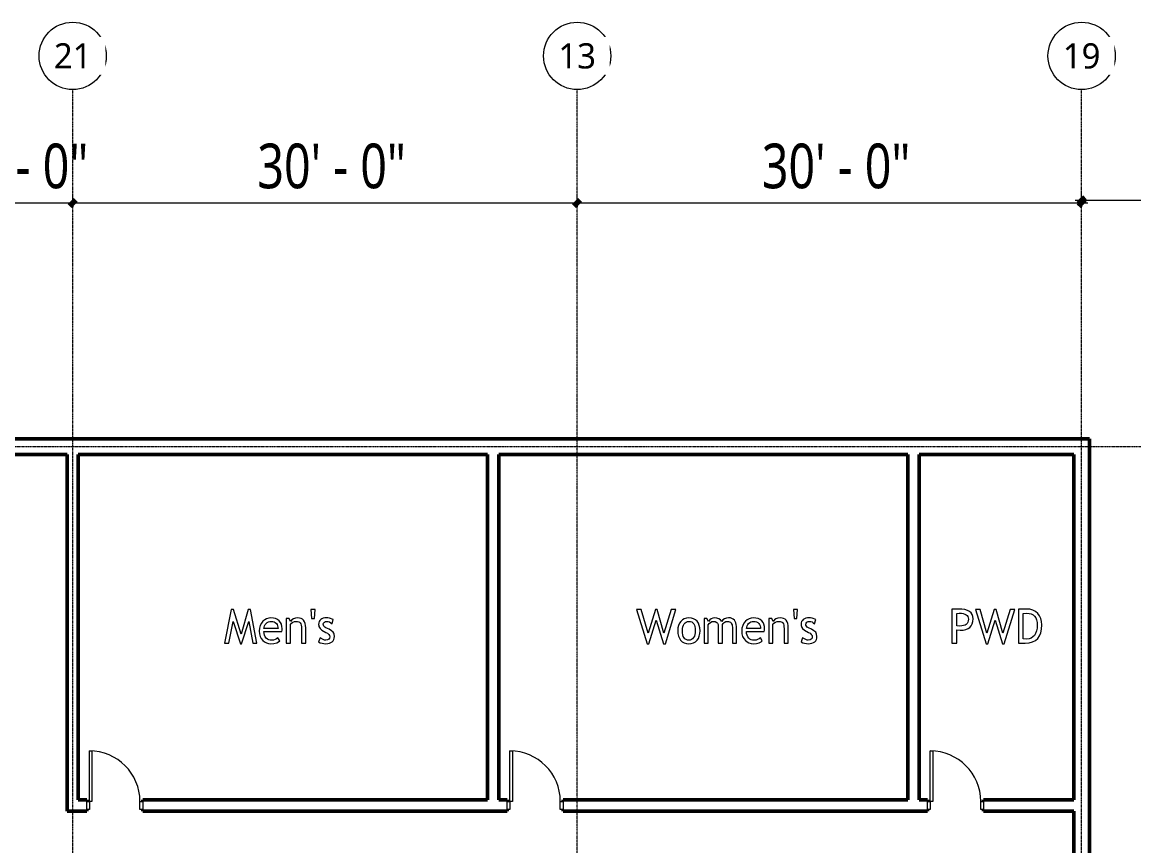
# Model space of a CAD drawing. Header units: inches. Extents: x -1714 to 6424, y -1550 to 970.
# Drawn here: x -1 to 792, y 383 to 970 of the extents above; entities that cross this region are included whole.
import ezdxf

# ---------------------------------------------------------------- set-up
doc = ezdxf.new("R2010")
doc.units = ezdxf.units.IN
doc.header["$MEASUREMENT"] = 0
doc.linetypes.add('Grid Line 1_2_', pattern=[0.875, 0.5, -0.125, 0.125, -0.125])
for name, color, linetype, lineweight in [('A-ANNO-DIMS', 211, 'Continuous', 9), ('A-ANNO-DIMS-96', 211, 'Continuous', 9), ('A-DOOR', 31, 'Continuous', 13), ('A-DOOR-FRAM', 31, 'Continuous', 20), ('A-GENM', 13, 'Continuous', 9), ('A-WALL', 113, 'Continuous', 13), ('S-GRID', 1, 'Continuous', 9), ('S-GRID-IDEN', 1, 'Continuous', 9)]:
    doc.layers.add(name, color=color, linetype=linetype, lineweight=lineweight)
doc.styles.add('Trebuchet MS_2', font='trebuc.ttf', dxfattribs={"height": 18})
doc.styles.add('Trebuchet MS_3', font='trebuc.ttf', dxfattribs={"width": 0.8, "height": 31.875})
doc.dimstyles.new('Linear_-_3_32__Trebuchet_MS_2', dxfattribs={"dimscale": 12, "dimtxt": 32.86156, "dimasz": 0.375, "dimexe": 0.5, "dimexo": 0.5, "dimgap": 0.125, "dimtad": 1, "dimdec": 4, "dimrnd": 0.0625, "dimzin": 3, "dimdsep": 46, "dimlunit": 4, "dimtxsty": 'Trebuchet MS_3', "dimblk1": 'OBLIQUE', "dimblk2": 'OBLIQUE', "dimsah": 1, "dimcen": 0.09, "dimdle": 0.375, "dimazin": 0, "dimtfac": 1, "dimtdec": 4, "dimtix": 1, "dimtmove": 0, "dimatfit": 3, "dimfxl": 1, "dimtvp": 1, "dimfrac": 2, "dimtolj": 1, "dimtzin": 0, "dimarcsym": 2})

# ---------------------------------------------------------------- blocks, each defined once
blk = doc.blocks.new('Door-Passage-Single-Flush - 36_ x 84_-1296515-L1 - Architectural')
at = {"layer": 'A-DOOR', "lineweight": 20}
for p, q in [((16.25, -3.25), (18, -3.25)), ((16.25, -39.25), (16.25, -3.25)), ((18, -3.25), (18, -39.25)), ((18, -39.25), (16.25, -39.25))]:
    blk.add_line(p, q, dxfattribs=at)
at = {"layer": 'A-DOOR', "lineweight": 9}
blk.add_arc((18, -3.25), 36, 180, 270, dxfattribs=at)
at = {"layer": 'A-DOOR-FRAM'}
for p, q in [((-20, 2.5), (-18, 2.5)), ((-20, -3.25), (-20, 2.5)), ((-18, 2.5), (-18, -3.25)), ((18, 2.5), (20, 2.5)), ((18, -3.25), (18, 2.5)), ((20, 2.5), (20, -3.25)), ((-18, -3.25), (-20, -3.25)), ((20, -3.25), (18, -3.25))]:
    blk.add_line(p, q, dxfattribs=at)
blk = doc.blocks.new('Grid - Grid Head - Circle-50561-L1 - Architectural')
at = {"layer": 'S-GRID-IDEN'}
blk.add_circle((0, 0), 0.25, dxfattribs=at)
blk = doc.blocks.new('DIMBLOCK5-L1 - Architectural')
at = {"layer": 'A-ANNO-DIMS-96'}
for p, q in [((755.15, 843), (755.15, 849)), ((1295.15, 843), (1295.15, 849)), ((750.65, 843), (1299.65, 843)), ((755.15, 843), (755.15, 840.18)), ((1295.15, 843), (1295.15, 840.18))]:
    blk.add_line(p, q, dxfattribs=at)
at = {"layer": 'A-ANNO-DIMS-96', "lineweight": 70}
for p, q in [((755.15, 843), (752.9, 840.75)), ((755.15, 843), (757.4, 845.25)), ((1295.15, 843), (1292.9, 840.75)), ((1295.15, 843), (1297.4, 845.25))]:
    blk.add_line(p, q, dxfattribs=at)
at = {"layer": 'A-ANNO-DIMS-96', "color": 0, "insert": (976.97, 885.29), "char_height": 31.875, "width": 115.6281, "attachment_point": 1, "line_spacing_factor": 1.048425, "style": 'Trebuchet MS_3'}
blk.add_mtext('45\' - 0"', dxfattribs=at)
blk = doc.blocks.new('_Oblique')
at = {"color": 0, "linetype": 'ByBlock', "lineweight": -2}
blk.add_line((-0.5, -0.5), (0.5, 0.5), dxfattribs=at)
blk = doc.blocks.new('DIMBLOCK9-L1 - Architectural')
at = {"layer": 'A-ANNO-DIMS-96', "lineweight": 70}
for p, q in [((-36.85, 841.07), (-39.1, 838.82)), ((-36.85, 841.07), (-34.6, 843.32)), ((35.15, 841.07), (32.9, 838.82)), ((35.15, 841.07), (37.4, 843.32))]:
    blk.add_line(p, q, dxfattribs=at)
at = {"layer": 'A-ANNO-DIMS-96'}
for p, q in [((-36.85, 841.07), (-36.85, 847.07)), ((-36.85, 841.07), (35.15, 841.07)), ((-36.85, 841.07), (-36.85, 838.25)), ((35.15, 841.07), (35.15, 847.07)), ((35.15, 841.07), (35.15, 838.25))]:
    blk.add_line(p, q, dxfattribs=at)
at = {"layer": 'A-ANNO-DIMS-96', "color": 0, "insert": (-40.67, 883.36), "char_height": 31.875, "width": 95.577, "attachment_point": 1, "line_spacing_factor": 1.048425, "style": 'Trebuchet MS_3'}
blk.add_mtext('6\' - 0"', dxfattribs=at)
blk = doc.blocks.new('DIMBLOCK10-L1 - Architectural')
at = {"layer": 'A-ANNO-DIMS-96', "lineweight": 70}
for p, q in [((35.15, 841.07), (32.9, 838.82)), ((35.15, 841.07), (37.4, 843.32)), ((395.15, 841.07), (392.9, 838.82)), ((395.15, 841.07), (397.4, 843.32))]:
    blk.add_line(p, q, dxfattribs=at)
at = {"layer": 'A-ANNO-DIMS-96'}
for p, q in [((35.15, 841.07), (35.15, 847.07)), ((35.15, 841.07), (395.15, 841.07)), ((35.15, 841.07), (35.15, 838.25)), ((395.15, 841.07), (395.15, 847.07)), ((395.15, 841.07), (395.15, 838.25))]:
    blk.add_line(p, q, dxfattribs=at)
at = {"layer": 'A-ANNO-DIMS-96', "color": 0, "insert": (166.97, 883.36), "char_height": 31.875, "width": 115.6281, "attachment_point": 1, "line_spacing_factor": 1.048425, "style": 'Trebuchet MS_3'}
blk.add_mtext('30\' - 0"', dxfattribs=at)
blk = doc.blocks.new('DIMBLOCK11-L1 - Architectural')
at = {"layer": 'A-ANNO-DIMS-96', "lineweight": 70}
for p, q in [((395.15, 841.07), (392.9, 838.82)), ((395.15, 841.07), (397.4, 843.32)), ((755.15, 841.07), (752.9, 838.82)), ((755.15, 841.07), (757.4, 843.32))]:
    blk.add_line(p, q, dxfattribs=at)
at = {"layer": 'A-ANNO-DIMS-96'}
for p, q in [((395.15, 841.07), (395.15, 847.07)), ((395.15, 841.07), (759.65, 841.07)), ((395.15, 841.07), (395.15, 838.25)), ((755.15, 841.07), (755.15, 847.07)), ((755.15, 841.07), (755.15, 838.25))]:
    blk.add_line(p, q, dxfattribs=at)
at = {"layer": 'A-ANNO-DIMS-96', "color": 0, "insert": (526.97, 883.36), "char_height": 31.875, "width": 115.6281, "attachment_point": 1, "line_spacing_factor": 1.048425, "style": 'Trebuchet MS_3'}
blk.add_mtext('30\' - 0"', dxfattribs=at)

msp = doc.modelspace()

# ---------------------------------------------------------------- linework, layer by layer
at = {"layer": 'A-GENM'}
for p, q in [((148.15645, 550.98291), (143.54338, 527.07883)), ((149.83393, 550.98291), (148.15645, 550.98291)), ((155.49542, 533.36938), (149.83393, 550.98291)), ((160.31817, 550.98291), (155.49542, 533.36938)), ((161.99565, 550.98291), (160.31817, 550.98291)), ((166.60872, 527.07883), (161.99565, 550.98291)), ((208.12634, 550.98291), (205.19075, 550.98291)), ((205.19075, 550.98291), (205.61012, 544.69236)), ((207.70697, 544.69236), (208.12634, 550.98291)), ((440.89834, 550.98291), (437.54338, 550.98291)), ((437.54338, 550.98291), (445.09204, 526.65946)), ((445.72109, 534.20812), (440.89834, 550.98291)), ((450.96321, 550.98291), (445.72109, 534.20812)), ((452.22132, 550.98291), (450.96321, 550.98291)), ((457.04408, 534.20812), (452.22132, 550.98291)), ((462.2862, 550.98291), (457.04408, 534.20812)), ((458.0925, 526.65946), (465.64116, 550.98291)), ((465.64116, 550.98291), (462.2862, 550.98291)), ((552.45072, 550.98291), (549.51513, 550.98291)), ((549.51513, 550.98291), (549.9345, 544.69236)), ((552.03135, 544.69236), (552.45072, 550.98291)), ((667.17467, 551.40228), (662.64023, 551.23847)), ((662.64023, 551.23847), (662.64023, 527.07883)), ((665.99519, 548.30288), (667.80372, 548.46669)), ((665.99519, 539.40437), (665.99519, 548.30288)), ((669.65034, 551.29293), (667.17467, 551.40228)), ((667.80372, 548.46669), (669.34564, 548.39779)), ((669.34564, 548.39779), (670.68197, 548.19107)), ((671.79592, 550.96489), (669.65034, 551.29293)), ((670.68197, 548.19107), (671.81272, 547.84655)), ((673.61142, 550.41816), (671.79592, 550.96489)), ((671.81272, 547.84655), (672.73787, 547.36421)), ((672.73787, 547.36421), (673.45743, 546.74406)), ((675.09682, 549.65272), (673.61142, 550.41816)), ((676.25214, 548.6686), (675.09682, 549.65272)), ((677.07736, 547.46578), (676.25214, 548.6686)), ((677.5725, 546.04426), (677.07736, 547.46578)), ((682.76998, 550.98291), (679.41502, 550.98291)), ((679.41502, 550.98291), (686.96368, 526.65946)), ((687.59274, 534.20812), (682.76998, 550.98291)), ((692.83486, 550.98291), (687.59274, 534.20812)), ((694.09297, 550.98291), (692.83486, 550.98291)), ((698.91572, 534.20812), (694.09297, 550.98291)), ((704.15784, 550.98291), (698.91572, 534.20812)), ((699.96415, 526.65946), (707.5128, 550.98291)), ((707.5128, 550.98291), (704.15784, 550.98291)), ((715.93296, 551.40228), (710.02902, 551.23847)), ((710.02902, 551.23847), (710.02902, 527.07883)), ((713.38398, 548.30288), (715.82157, 548.46669)), ((713.38398, 530.17824), (713.38398, 548.30288)), ((715.82157, 548.46669), (717.60921, 548.33226)), ((718.31178, 551.21), (715.93296, 551.40228)), ((717.60921, 548.33226), (719.15851, 547.92897)), ((720.4289, 550.63316), (718.31178, 551.21)), ((719.15851, 547.92897), (720.46945, 547.25681)), ((722.28433, 549.67177), (720.4289, 550.63316)), ((723.87806, 548.32581), (722.28433, 549.67177)), ((725.15808, 546.66041), (723.87806, 548.32581)), ((146.47897, 527.07883), (149.62424, 542.59552)), ((149.62424, 542.59552), (154.86637, 526.65946)), ((155.70511, 526.65946), (160.94723, 542.59552)), ((160.94723, 542.59552), (163.67313, 527.07883)), ((168.95293, 539.64354), (168.45288, 537.76867)), ((169.78635, 541.30055), (168.95293, 539.64354)), ((170.95313, 542.73967), (169.78635, 541.30055)), ((172.20059, 543.77745), (170.95313, 542.73967)), ((171.80866, 538.57792), (172.12769, 539.50594)), ((172.12769, 539.50594), (172.59826, 540.34714)), ((173.55781, 544.51872), (172.20059, 543.77745)), ((172.59826, 540.34714), (173.22035, 541.10151)), ((173.22035, 541.10151), (173.99438, 541.75514)), ((175.02479, 544.96348), (173.55781, 544.51872)), ((173.99438, 541.75514), (174.85524, 542.22201)), ((174.85524, 542.22201), (175.80291, 542.50214)), ((176.60152, 545.11173), (175.02479, 544.96348)), ((175.80291, 542.50214), (176.83741, 542.59552)), ((178.39858, 544.97618), (176.60152, 545.11173)), ((176.83741, 542.59552), (177.93048, 542.49968)), ((177.93048, 542.49968), (178.90314, 542.21219)), ((179.98924, 544.5695), (178.39858, 544.97618)), ((178.90314, 542.21219), (179.75539, 541.73302)), ((179.75539, 541.73302), (180.48724, 541.06219)), ((181.37349, 543.89171), (179.98924, 544.5695)), ((180.48724, 541.06219), (181.02047, 540.31765)), ((181.02047, 540.31765), (181.40134, 539.48628)), ((182.55133, 542.94281), (181.37349, 543.89171)), ((181.40134, 539.48628), (181.62986, 538.56809)), ((183.46583, 541.81575), (182.55133, 542.94281)), ((184.11905, 540.51832), (183.46583, 541.81575)), ((184.51098, 539.05053), (184.11905, 540.51832)), ((189.69372, 544.69236), (187.57721, 544.69236)), ((187.57721, 544.69236), (187.57721, 527.07883)), ((190.67662, 542.4317), (189.69372, 544.69236)), ((190.5128, 540.34795), (191.30076, 541.22273)), ((190.5128, 527.07883), (190.5128, 540.34795)), ((191.56164, 543.60421), (190.67662, 542.4317)), ((191.30076, 541.22273), (192.3672, 541.9468)), ((192.68992, 544.44173), (191.56164, 543.60421)), ((192.3672, 541.9468), (193.54668, 542.43334)), ((194.06148, 544.94423), (192.68992, 544.44173)), ((193.54668, 542.43334), (194.67374, 542.59552)), ((195.67629, 545.11173), (194.06148, 544.94423)), ((194.67374, 542.59552), (195.62858, 542.52426)), ((195.62858, 542.52426), (196.43558, 542.31047)), ((197.02164, 545.00116), (195.67629, 545.11173)), ((196.43558, 542.31047), (197.09474, 541.95417)), ((198.1876, 544.66943), (197.02164, 545.00116)), ((197.09474, 541.95417), (197.60605, 541.45535)), ((197.60605, 541.45535), (197.98877, 540.77838)), ((197.98877, 540.77838), (198.26214, 539.88763)), ((199.17418, 544.11655), (198.1876, 544.66943)), ((198.26214, 539.88763), (198.42616, 538.7831)), ((199.98139, 543.34252), (199.17418, 544.11655)), ((200.60921, 542.34733), (199.98139, 543.34252)), ((201.05766, 541.131), (200.60921, 542.34733)), ((201.32673, 539.69351), (201.05766, 541.131)), ((201.41642, 538.03487), (201.32673, 539.69351)), ((205.61012, 544.69236), (207.70697, 544.69236)), ((210.74064, 541.49016), (210.64256, 540.4528)), ((210.64256, 540.4528), (210.70972, 539.6288)), ((210.70972, 539.6288), (210.91122, 538.8605)), ((211.0349, 542.40713), (210.74064, 541.49016)), ((211.52532, 543.20368), (211.0349, 542.40713)), ((212.21192, 543.87984), (211.52532, 543.20368)), ((213.0566, 544.41879), (212.21192, 543.87984)), ((214.02127, 544.80376), (213.0566, 544.41879)), ((213.99752, 540.68214), (214.18509, 541.43733)), ((214.11587, 539.8606), (213.99752, 540.68214)), ((215.10594, 545.03474), (214.02127, 544.80376)), ((214.47095, 539.14554), (214.11587, 539.8606)), ((214.18509, 541.43733), (214.74779, 542.05165)), ((214.74779, 542.05165), (215.58408, 542.45955)), ((216.3106, 545.11173), (215.10594, 545.03474)), ((215.58408, 542.45955), (216.59237, 542.59552)), ((217.32667, 545.03433), (216.3106, 545.11173)), ((216.59237, 542.59552), (217.51179, 542.49067)), ((218.46806, 544.80212), (217.32667, 545.03433)), ((217.51179, 542.49067), (218.42875, 542.17615)), ((218.42875, 542.17615), (219.34325, 541.65193)), ((221.1268, 543.87328), (218.46806, 544.80212)), ((219.34325, 541.65193), (220.2553, 540.91804)), ((220.2553, 540.91804), (221.1268, 543.87328)), ((446.35015, 526.65946), (451.59227, 543.43426)), ((451.59227, 543.43426), (456.83439, 526.65946)), ((467.44805, 539.64928), (467.03647, 537.88641)), ((468.13404, 541.21352), (467.44805, 539.64928)), ((469.09441, 542.57913), (468.13404, 541.21352)), ((470.2788, 543.68715), (469.09441, 542.57913)), ((471.63684, 544.47858), (470.2788, 543.68715)), ((470.56876, 538.70815), (470.96191, 539.84791)), ((470.96191, 539.84791), (471.51234, 540.81975)), ((471.51234, 540.81975), (472.19422, 541.59665)), ((473.16852, 544.95345), (471.63684, 544.47858)), ((472.19422, 541.59665), (472.98177, 542.15157)), ((472.98177, 542.15157), (473.87498, 542.48453)), ((474.87385, 545.11173), (473.16852, 544.95345)), ((473.87498, 542.48453), (474.87385, 542.59552)), ((476.66129, 544.95959), (474.87385, 545.11173)), ((474.87385, 542.59552), (475.9535, 542.49129)), ((475.9535, 542.49129), (476.8892, 542.1786)), ((478.23618, 544.50316), (476.66129, 544.95959)), ((476.8892, 542.1786), (477.68095, 541.65746)), ((477.68095, 541.65746), (478.32874, 540.92786)), ((479.59852, 543.74243), (478.23618, 544.50316)), ((478.32874, 540.92786), (478.83257, 539.98981)), ((478.83257, 539.98981), (479.19246, 538.8433)), ((480.7483, 542.67742), (479.59852, 543.74243)), ((481.66138, 541.34253), (480.7483, 542.67742)), ((482.31357, 539.77214), (481.66138, 541.34253)), ((482.70489, 537.96627), (482.31357, 539.77214)), ((487.76947, 544.69236), (485.77091, 544.69236)), ((485.77091, 544.69236), (485.77091, 527.07883)), ((488.78513, 542.59552), (487.76947, 544.69236)), ((488.7065, 540.0793), (489.30853, 540.98356)), ((488.7065, 527.07883), (488.7065, 540.0793)), ((489.72831, 543.69636), (488.78513, 542.59552)), ((489.30853, 540.98356), (490.22344, 541.8092)), ((490.78206, 544.48268), (489.72831, 543.69636)), ((490.22344, 541.8092), (491.26286, 542.39894)), ((491.94638, 544.95447), (490.78206, 544.48268)), ((491.26286, 542.39894), (492.23838, 542.59552)), ((493.22128, 545.11173), (491.94638, 544.95447)), ((492.23838, 542.59552), (493.70372, 542.40631)), ((494.93685, 544.95447), (493.22128, 545.11173)), ((493.70372, 542.40631), (494.84962, 541.83868)), ((494.84962, 541.83868), (495.28107, 541.42525)), ((496.37475, 544.48268), (494.93685, 544.95447)), ((495.28107, 541.42525), (495.58925, 540.94179)), ((495.58925, 540.94179), (495.77415, 540.38829)), ((495.77415, 540.38829), (495.83579, 539.76477)), ((495.83579, 539.76477), (495.83579, 527.07883)), ((497.53497, 543.69636), (496.37475, 544.48268)), ((498.41754, 542.59552), (497.53497, 543.69636)), ((499.15635, 543.58169), (498.41754, 542.59552)), ((498.77138, 540.27588), (499.29477, 541.131)), ((498.77138, 527.07883), (498.77138, 540.27588)), ((500.33746, 544.39094), (499.15635, 543.58169)), ((499.29477, 541.131), (500.13105, 541.88783)), ((500.13105, 541.88783), (501.16228, 542.41859)), ((501.75939, 544.93154), (500.33746, 544.39094)), ((501.16228, 542.41859), (502.2705, 542.59552)), ((503.22063, 545.11173), (501.75939, 544.93154)), ((502.2705, 542.59552), (503.12132, 542.52958)), ((503.12132, 542.52958), (503.8587, 542.33177)), ((504.48488, 545.00996), (503.22063, 545.11173)), ((503.8587, 542.33177), (504.48263, 542.00209)), ((504.48263, 542.00209), (504.99312, 541.54054)), ((505.59761, 544.70465), (504.48488, 545.00996)), ((504.99312, 541.54054), (505.39017, 540.94711)), ((505.39017, 540.94711), (505.67378, 540.22182)), ((506.5588, 544.1958), (505.59761, 544.70465)), ((505.67378, 540.22182), (505.84395, 539.36465)), ((507.36846, 543.4834), (506.5588, 544.1958)), ((508.01062, 542.58712), (507.36846, 543.4834)), ((508.46931, 541.52661), (508.01062, 542.58712)), ((508.74452, 540.30188), (508.46931, 541.52661)), ((508.83626, 538.91292), (508.74452, 540.30188)), ((513.27732, 539.64354), (512.77727, 537.76867)), ((514.11073, 541.30055), (513.27732, 539.64354)), ((515.27751, 542.73967), (514.11073, 541.30055)), ((516.52498, 543.77745), (515.27751, 542.73967)), ((516.13305, 538.57792), (516.45208, 539.50594)), ((516.45208, 539.50594), (516.92264, 540.34714)), ((517.88219, 544.51872), (516.52498, 543.77745)), ((516.92264, 540.34714), (517.54473, 541.10151)), ((517.54473, 541.10151), (518.31876, 541.75514)), ((519.34917, 544.96348), (517.88219, 544.51872)), ((518.31876, 541.75514), (519.17962, 542.22201)), ((519.17962, 542.22201), (520.1273, 542.50214)), ((520.9259, 545.11173), (519.34917, 544.96348)), ((520.1273, 542.50214), (521.1618, 542.59552)), ((522.72297, 544.97618), (520.9259, 545.11173)), ((521.1618, 542.59552), (522.25486, 542.49968)), ((522.25486, 542.49968), (523.22752, 542.21219)), ((524.31362, 544.5695), (522.72297, 544.97618)), ((523.22752, 542.21219), (524.07978, 541.73302)), ((524.07978, 541.73302), (524.81163, 541.06219)), ((525.69787, 543.89171), (524.31362, 544.5695)), ((524.81163, 541.06219), (525.34485, 540.31765)), ((525.34485, 540.31765), (525.72572, 539.48628)), ((526.87571, 542.94281), (525.69787, 543.89171)), ((525.72572, 539.48628), (525.95425, 538.56809)), ((527.79022, 541.81575), (526.87571, 542.94281)), ((528.44343, 540.51832), (527.79022, 541.81575)), ((528.83537, 539.05053), (528.44343, 540.51832)), ((534.01811, 544.69236), (531.9016, 544.69236)), ((531.9016, 544.69236), (531.9016, 527.07883)), ((535.001, 542.4317), (534.01811, 544.69236)), ((534.83719, 540.34795), (535.62514, 541.22273)), ((534.83719, 527.07883), (534.83719, 540.34795)), ((535.88602, 543.60421), (535.001, 542.4317)), ((535.62514, 541.22273), (536.69159, 541.9468)), ((537.01431, 544.44173), (535.88602, 543.60421)), ((536.69159, 541.9468), (537.87107, 542.43334)), ((538.38586, 544.94423), (537.01431, 544.44173)), ((537.87107, 542.43334), (538.99812, 542.59552)), ((540.00068, 545.11173), (538.38586, 544.94423)), ((538.99812, 542.59552), (539.95297, 542.52426)), ((539.95297, 542.52426), (540.75997, 542.31047)), ((541.34602, 545.00116), (540.00068, 545.11173)), ((540.75997, 542.31047), (541.41912, 541.95417)), ((542.51198, 544.66943), (541.34602, 545.00116)), ((541.41912, 541.95417), (541.93043, 541.45535)), ((541.93043, 541.45535), (542.31315, 540.77838)), ((542.31315, 540.77838), (542.58652, 539.88763)), ((543.49857, 544.11655), (542.51198, 544.66943)), ((542.58652, 539.88763), (542.75054, 538.7831)), ((544.30577, 543.34252), (543.49857, 544.11655)), ((544.9336, 542.34733), (544.30577, 543.34252)), ((545.38205, 541.131), (544.9336, 542.34733)), ((545.65111, 539.69351), (545.38205, 541.131)), ((545.7408, 538.03487), (545.65111, 539.69351)), ((549.9345, 544.69236), (552.03135, 544.69236)), ((555.06503, 541.49016), (554.96694, 540.4528)), ((554.96694, 540.4528), (555.0341, 539.6288)), ((555.0341, 539.6288), (555.2356, 538.8605)), ((555.35928, 542.40713), (555.06503, 541.49016)), ((555.84971, 543.20368), (555.35928, 542.40713)), ((556.5363, 543.87984), (555.84971, 543.20368)), ((557.38098, 544.41879), (556.5363, 543.87984)), ((558.34565, 544.80376), (557.38098, 544.41879)), ((558.3219, 540.68214), (558.50947, 541.43733)), ((558.44026, 539.8606), (558.3219, 540.68214)), ((559.43032, 545.03474), (558.34565, 544.80376)), ((558.79533, 539.14554), (558.44026, 539.8606)), ((558.50947, 541.43733), (559.07218, 542.05165)), ((559.07218, 542.05165), (559.90846, 542.45955)), ((560.63499, 545.11173), (559.43032, 545.03474)), ((559.90846, 542.45955), (560.91675, 542.59552)), ((561.65106, 545.03433), (560.63499, 545.11173)), ((560.91675, 542.59552), (561.83617, 542.49067)), ((562.79245, 544.80212), (561.65106, 545.03433)), ((561.83617, 542.49067), (562.75313, 542.17615)), ((562.75313, 542.17615), (563.66764, 541.65193)), ((565.45119, 543.87328), (562.79245, 544.80212)), ((563.66764, 541.65193), (564.57968, 540.91804)), ((564.57968, 540.91804), (565.45119, 543.87328)), ((668.21654, 539.24056), (665.99519, 539.40437)), ((670.91418, 539.54157), (669.6617, 539.31581)), ((671.97397, 539.91783), (670.91418, 539.54157)), ((672.84107, 540.44461), (671.97397, 539.91783)), ((673.51548, 541.12188), (672.84107, 540.44461)), ((673.45743, 546.74406), (673.97141, 545.9861)), ((673.99721, 541.94967), (673.51548, 541.12188)), ((673.97141, 545.9861), (674.27979, 545.09034)), ((674.28624, 542.92796), (673.99721, 541.94967)), ((674.27979, 545.09034), (674.38258, 544.05676)), ((674.38258, 544.05676), (674.28624, 542.92796)), ((675.41135, 538.32974), (676.42906, 539.46867)), ((676.42906, 539.46867), (677.156, 540.8607)), ((677.156, 540.8607), (677.59216, 542.50583)), ((677.73754, 544.40405), (677.5725, 546.04426)), ((677.59216, 542.50583), (677.73754, 544.40405)), ((688.22179, 526.65946), (693.46391, 543.43426)), ((693.46391, 543.43426), (698.70604, 526.65946)), ((720.46945, 547.25681), (721.54204, 546.31578)), ((721.54204, 546.31578), (722.37627, 545.1059)), ((722.37627, 545.1059), (722.97215, 543.62715)), ((722.97215, 543.62715), (723.32968, 541.87954)), ((723.44886, 539.86306), (723.32641, 537.67324)), ((723.32968, 541.87954), (723.44886, 539.86306)), ((726.07238, 544.74069), (725.15808, 546.66041)), ((726.62096, 542.56664), (726.07238, 544.74069)), ((726.61707, 537.07746), (726.80382, 540.13827)), ((726.80382, 540.13827), (726.62096, 542.56664)), ((168.45288, 537.76867), (168.2862, 535.67591)), ((168.2862, 535.67591), (168.44838, 533.66711)), ((168.44838, 533.66711), (168.93491, 531.87374)), ((168.93491, 531.87374), (169.7458, 530.29577)), ((171.64116, 537.56308), (171.80866, 538.57792)), ((181.70604, 537.56308), (171.64116, 537.56308)), ((171.74682, 533.98779), (171.64116, 535.46623)), ((171.64116, 535.46623), (184.39262, 535.46623)), ((172.06381, 532.69118), (171.74682, 533.98779)), ((172.59211, 531.57641), (172.06381, 532.69118)), ((173.33174, 530.64347), (172.59211, 531.57641)), ((181.62986, 538.56809), (181.70604, 537.56308)), ((184.39262, 535.46623), (184.57938, 536.39834)), ((184.64163, 537.41237), (184.51098, 539.05053)), ((184.57938, 536.39834), (184.64163, 537.41237)), ((198.42616, 538.7831), (198.48083, 537.46479)), ((198.48083, 537.46479), (198.48083, 527.07883)), ((201.41642, 527.07883), (201.41642, 538.03487)), ((210.91122, 538.8605), (211.24786, 538.14053)), ((211.24786, 538.14053), (211.72047, 537.46151)), ((211.72047, 537.46151), (212.99824, 536.28531)), ((212.99824, 536.28531), (215.85847, 534.77165)), ((215.06273, 538.53697), (214.47095, 539.14554)), ((215.89123, 538.03487), (215.06273, 538.53697)), ((215.85847, 534.77165), (217.06252, 534.09468)), ((218.09292, 536.97989), (215.89123, 538.03487)), ((217.06252, 534.09468), (217.92256, 533.35463)), ((217.92256, 533.35463), (218.43858, 532.55153)), ((219.84248, 535.96341), (218.09292, 536.97989)), ((218.61058, 531.68535), (218.43489, 530.58737)), ((218.43858, 532.55153), (218.61058, 531.68535)), ((221.04162, 534.81424), (219.84248, 535.96341)), ((221.44584, 534.16819), (221.04162, 534.81424)), ((221.73456, 533.44555), (221.44584, 534.16819)), ((221.96554, 531.77053), (221.73456, 533.44555)), ((221.86336, 530.63651), (221.96554, 531.77053)), ((467.03647, 537.88641), (466.89927, 535.92491)), ((466.89927, 535.92491), (467.03094, 533.90772)), ((467.03094, 533.90772), (467.42594, 532.10881)), ((467.42594, 532.10881), (468.08428, 530.52819)), ((470.25423, 535.92491), (470.33286, 537.40049)), ((470.32641, 534.34306), (470.25423, 535.92491)), ((470.54295, 532.97212), (470.32641, 534.34306)), ((470.33286, 537.40049), (470.56876, 538.70815)), ((470.90386, 531.8121), (470.54295, 532.97212)), ((471.40913, 530.86299), (470.90386, 531.8121)), ((478.79111, 531.97121), (478.25502, 530.98421)), ((479.17403, 533.12365), (478.79111, 531.97121)), ((479.40378, 534.44156), (479.17403, 533.12365)), ((479.19246, 538.8433), (479.40839, 537.48834)), ((479.48037, 535.92491), (479.40378, 534.44156)), ((479.40839, 537.48834), (479.48037, 535.92491)), ((481.63189, 530.49809), (482.30046, 532.08014)), ((482.30046, 532.08014), (482.70161, 533.88909)), ((482.70161, 533.88909), (482.83532, 535.92491)), ((482.83532, 535.92491), (482.70489, 537.96627)), ((505.84395, 539.36465), (505.90067, 538.37561)), ((505.90067, 538.37561), (505.90067, 527.07883)), ((508.83626, 527.07883), (508.83626, 538.91292)), ((512.77727, 537.76867), (512.61058, 535.67591)), ((512.61058, 535.67591), (512.77276, 533.66711)), ((512.77276, 533.66711), (513.2593, 531.87374)), ((513.2593, 531.87374), (514.07019, 530.29577)), ((515.96554, 537.56308), (516.13305, 538.57792)), ((526.03042, 537.56308), (515.96554, 537.56308)), ((516.0712, 533.98779), (515.96554, 535.46623)), ((515.96554, 535.46623), (528.71701, 535.46623)), ((516.38819, 532.69118), (516.0712, 533.98779)), ((516.9165, 531.57641), (516.38819, 532.69118)), ((517.65613, 530.64347), (516.9165, 531.57641)), ((525.95425, 538.56809), (526.03042, 537.56308)), ((528.71701, 535.46623), (528.90376, 536.39834)), ((528.96601, 537.41237), (528.83537, 539.05053)), ((528.90376, 536.39834), (528.96601, 537.41237)), ((542.75054, 538.7831), (542.80521, 537.46479)), ((542.80521, 537.46479), (542.80521, 527.07883)), ((545.7408, 527.07883), (545.7408, 538.03487)), ((555.2356, 538.8605), (555.57224, 538.14053)), ((555.57224, 538.14053), (556.04485, 537.46151)), ((556.04485, 537.46151), (557.32262, 536.28531)), ((557.32262, 536.28531), (560.18285, 534.77165)), ((559.38711, 538.53697), (558.79533, 539.14554)), ((560.21562, 538.03487), (559.38711, 538.53697)), ((560.18285, 534.77165), (561.3869, 534.09468)), ((562.41731, 536.97989), (560.21562, 538.03487)), ((561.3869, 534.09468), (562.24694, 533.35463)), ((562.24694, 533.35463), (562.76296, 532.55153)), ((564.16687, 535.96341), (562.41731, 536.97989)), ((562.93497, 531.68535), (562.75927, 530.58737)), ((562.76296, 532.55153), (562.93497, 531.68535)), ((565.366, 534.81424), (564.16687, 535.96341)), ((565.77022, 534.16819), (565.366, 534.81424)), ((566.05895, 533.44555), (565.77022, 534.16819)), ((566.28993, 531.77053), (566.05895, 533.44555)), ((566.18775, 530.63651), (566.28993, 531.77053)), ((665.99519, 536.46878), (668.43277, 536.30497)), ((665.99519, 527.07883), (665.99519, 536.46878)), ((669.6617, 539.31581), (668.21654, 539.24056)), ((668.43277, 536.30497), (670.61358, 536.43152)), ((670.61358, 536.43152), (672.50361, 536.81116)), ((672.50361, 536.81116), (674.10287, 537.4439)), ((674.10287, 537.4439), (675.41135, 538.32974)), ((720.41785, 531.48139), (719.16178, 530.66641)), ((721.48961, 532.62238), (720.41785, 531.48139)), ((722.34678, 534.0529), (721.48961, 532.62238)), ((722.95905, 535.73652), (722.34678, 534.0529)), ((723.32641, 537.67324), (722.95905, 535.73652)), ((723.81581, 530.34369), (725.12306, 532.18017)), ((725.12306, 532.18017), (726.05681, 534.42477)), ((726.05681, 534.42477), (726.61707, 537.07746)), ((143.54338, 527.07883), (146.47897, 527.07883)), ((154.86637, 526.65946), (155.70511, 526.65946)), ((163.67313, 527.07883), (166.60872, 527.07883)), ((169.7458, 530.29577), (170.88105, 528.93323)), ((170.88105, 528.93323), (172.10722, 527.93846)), ((172.10722, 527.93846), (173.45952, 527.2279)), ((174.13485, 530.00131), (173.33174, 530.64347)), ((173.45952, 527.2279), (174.93796, 526.80157)), ((175.04363, 529.54263), (174.13485, 530.00131)), ((174.93796, 526.80157), (176.54255, 526.65946)), ((176.05806, 529.26742), (175.04363, 529.54263)), ((177.17815, 529.17568), (176.05806, 529.26742)), ((176.54255, 526.65946), (178.74751, 526.84621)), ((178.46247, 529.28052), (177.17815, 529.17568)), ((179.6354, 529.59505), (178.46247, 529.28052)), ((178.74751, 526.84621), (180.73624, 527.40646)), ((180.69693, 530.11926), (179.6354, 529.59505)), ((181.64706, 530.85316), (180.69693, 530.11926)), ((180.73624, 527.40646), (182.0435, 528.02897)), ((182.96415, 528.75631), (181.64706, 530.85316)), ((182.0435, 528.02897), (182.96415, 528.75631)), ((187.57721, 527.07883), (190.5128, 527.07883)), ((198.48083, 527.07883), (201.41642, 527.07883)), ((211.71064, 530.85316), (210.64256, 527.9962)), ((210.64256, 527.9962), (211.86872, 527.41138)), ((214.00407, 529.59505), (211.71064, 530.85316)), ((211.86872, 527.41138), (213.13584, 526.99365)), ((213.13584, 526.99365), (214.44392, 526.74301)), ((214.96403, 529.28052), (214.00407, 529.59505)), ((214.44392, 526.74301), (215.79294, 526.65946)), ((215.7995, 529.17568), (214.96403, 529.28052)), ((215.79294, 526.65946), (217.16511, 526.74424)), ((217.02935, 529.33253), (215.7995, 529.17568)), ((217.90781, 529.8031), (217.02935, 529.33253)), ((217.16511, 526.74424), (218.37878, 526.99856)), ((218.43489, 530.58737), (217.90781, 529.8031)), ((218.37878, 526.99856), (219.43397, 527.42244)), ((219.43397, 527.42244), (220.33066, 528.01586)), ((220.33066, 528.01586), (221.04592, 528.75918)), ((221.04592, 528.75918), (221.55682, 529.63273)), ((221.55682, 529.63273), (221.86336, 530.63651)), ((445.09204, 526.65946), (446.35015, 526.65946)), ((456.83439, 526.65946), (458.0925, 526.65946)), ((468.08428, 530.52819), (469.00595, 529.16585)), ((469.00595, 529.16585), (470.1627, 528.06931)), ((470.1627, 528.06931), (471.52626, 527.28606)), ((472.05877, 530.12479), (471.40913, 530.86299)), ((471.52626, 527.28606), (473.09665, 526.81611)), ((472.85277, 529.59751), (472.05877, 530.12479)), ((473.79113, 529.28114), (472.85277, 529.59751)), ((473.09665, 526.81611), (474.87385, 526.65946)), ((474.87385, 529.17568), (473.79113, 529.28114)), ((475.89361, 529.28871), (474.87385, 529.17568)), ((474.87385, 526.65946), (476.6187, 526.81468)), ((476.79705, 529.62781), (475.89361, 529.28871)), ((476.6187, 526.81468), (478.17065, 527.28032)), ((477.58419, 530.19298), (476.79705, 529.62781)), ((478.25502, 530.98421), (477.58419, 530.19298)), ((478.17065, 527.28032), (479.52971, 528.0564)), ((479.52971, 528.0564), (480.69588, 529.14292)), ((480.69588, 529.14292), (481.63189, 530.49809)), ((485.77091, 527.07883), (488.7065, 527.07883)), ((495.83579, 527.07883), (498.77138, 527.07883)), ((505.90067, 527.07883), (508.83626, 527.07883)), ((514.07019, 530.29577), (515.20544, 528.93323)), ((515.20544, 528.93323), (516.4316, 527.93846)), ((516.4316, 527.93846), (517.7839, 527.2279)), ((518.45924, 530.00131), (517.65613, 530.64347)), ((517.7839, 527.2279), (519.26235, 526.80157)), ((519.36801, 529.54263), (518.45924, 530.00131)), ((519.26235, 526.80157), (520.86693, 526.65946)), ((520.38244, 529.26742), (519.36801, 529.54263)), ((521.50254, 529.17568), (520.38244, 529.26742)), ((520.86693, 526.65946), (523.0719, 526.84621)), ((522.78686, 529.28052), (521.50254, 529.17568)), ((523.95978, 529.59505), (522.78686, 529.28052)), ((523.0719, 526.84621), (525.06063, 527.40646)), ((525.02131, 530.11926), (523.95978, 529.59505)), ((525.97145, 530.85316), (525.02131, 530.11926)), ((525.06063, 527.40646), (526.36788, 528.02897)), ((527.28853, 528.75631), (525.97145, 530.85316)), ((526.36788, 528.02897), (527.28853, 528.75631)), ((531.9016, 527.07883), (534.83719, 527.07883)), ((542.80521, 527.07883), (545.7408, 527.07883)), ((556.03502, 530.85316), (554.96694, 527.9962)), ((554.96694, 527.9962), (556.19311, 527.41138)), ((558.32845, 529.59505), (556.03502, 530.85316)), ((556.19311, 527.41138), (557.46022, 526.99365)), ((557.46022, 526.99365), (558.7683, 526.74301)), ((559.28842, 529.28052), (558.32845, 529.59505)), ((558.7683, 526.74301), (560.11733, 526.65946)), ((560.12388, 529.17568), (559.28842, 529.28052)), ((560.11733, 526.65946), (561.48949, 526.74424)), ((561.35373, 529.33253), (560.12388, 529.17568)), ((562.2322, 529.8031), (561.35373, 529.33253)), ((561.48949, 526.74424), (562.70317, 526.99856)), ((562.75927, 530.58737), (562.2322, 529.8031)), ((562.70317, 526.99856), (563.75835, 527.42244)), ((563.75835, 527.42244), (564.65504, 528.01586)), ((564.65504, 528.01586), (565.3703, 528.75918)), ((565.3703, 528.75918), (565.8812, 529.63273)), ((565.8812, 529.63273), (566.18775, 530.63651)), ((662.64023, 527.07883), (665.99519, 527.07883)), ((686.96368, 526.65946), (688.22179, 526.65946)), ((698.70604, 526.65946), (699.96415, 526.65946)), ((710.02902, 527.07883), (714.85178, 527.07883)), ((716.09678, 530.01442), (713.38398, 530.17824)), ((714.85178, 527.07883), (717.65304, 527.28288)), ((717.72143, 530.17742), (716.09678, 530.01442)), ((717.65304, 527.28288), (720.08079, 527.89505)), ((719.16178, 530.66641), (717.72143, 530.17742)), ((720.08079, 527.89505), (722.13505, 528.91531)), ((722.13505, 528.91531), (723.81581, 530.34369))]:
    msp.add_line(p, q, dxfattribs=at)
at = {"layer": 'A-WALL', "lineweight": 50}
for p, q in [((760.71171, 672.77254), (-40.85079, 672.77254)), ((760.71171, 279.22686), (760.71171, 672.77254)), ((-32.85079, 661.64754), (31.14921, 661.64754)), ((31.14921, 661.64754), (31.14921, 407.21004)), ((39.14921, 415.21004), (39.14921, 661.64754)), ((39.14921, 661.64754), (331.14921, 661.64754)), ((331.14921, 661.64754), (331.14921, 415.21004)), ((339.14921, 415.21004), (339.14921, 661.64754)), ((339.14921, 661.64754), (631.14921, 661.64754)), ((631.14921, 661.64754), (631.14921, 415.21004)), ((639.14921, 415.21004), (639.14921, 661.64754)), ((639.14921, 661.64754), (749.58671, 661.64754)), ((749.58671, 661.64754), (749.58671, 415.21004)), ((45.14921, 415.21004), (39.14921, 415.21004)), ((45.14921, 414.21004), (45.14921, 415.21004)), ((331.14921, 415.21004), (85.14921, 415.21004)), ((85.14921, 415.21004), (85.14921, 414.21004)), ((345.14921, 415.21004), (339.14921, 415.21004)), ((345.14921, 414.21004), (345.14921, 415.21004)), ((631.14921, 415.21004), (385.14921, 415.21004)), ((385.14921, 415.21004), (385.14921, 414.21004)), ((645.14921, 415.21004), (639.14921, 415.21004)), ((645.14921, 414.21004), (645.14921, 415.21004)), ((749.58671, 415.21004), (685.14921, 415.21004)), ((685.14921, 415.21004), (685.14921, 414.21004)), ((31.14921, 407.21004), (45.14921, 407.21004)), ((45.14921, 407.21004), (45.14921, 408.46004)), ((85.14921, 408.46004), (85.14921, 407.21004)), ((85.14921, 407.21004), (345.14921, 407.21004)), ((345.14921, 407.21004), (345.14921, 408.46004)), ((385.14921, 408.46004), (385.14921, 407.21004)), ((385.14921, 407.21004), (645.14921, 407.21004)), ((645.14921, 407.21004), (645.14921, 408.46004)), ((685.14921, 408.46004), (685.14921, 407.21004)), ((685.14921, 407.21004), (749.58671, 407.21004)), ((749.58671, 407.21004), (749.58671, 311.21004))]:
    msp.add_line(p, q, dxfattribs=at)
at = {"layer": 'S-GRID', "linetype": 'Grid Line 1_2_'}
for p, q in [((35.14921, -1043.15403), (35.14921, 921.90597)), ((395.14921, -1043.15403), (395.14921, 921.90597)), ((755.14921, -1043.15403), (755.14921, 921.90597)), ((-1714.24651, 667.21004), (1936.33324, 667.21004))]:
    msp.add_line(p, q, dxfattribs=at)

# ---------------------------------------------------------------- block references
at = {"layer": 'A-DOOR', "rotation": 180}
for p in [(65.14921, 410.96004), (365.14921, 410.96004), (665.14921, 410.96004)]:
    msp.add_blockref('Door-Passage-Single-Flush - 36_ x 84_-1296515-L1 - Architectural', p, dxfattribs=at)
at = {"layer": 'S-GRID-IDEN', "xscale": 95.99999999999994, "yscale": 95.99999999999994, "zscale": 95.99999999999994}
for p in [(35.14921, 945.90597), (395.14921, 945.90597), (755.14921, 945.90597)]:
    msp.add_blockref('Grid - Grid Head - Circle-50561-L1 - Architectural', p, dxfattribs=at)

# ---------------------------------------------------------------- dimensions: what is measured, and where the dimension line sits
at = {"layer": 'A-ANNO-DIMS'}
for base, p1, p2, override, picture, middle in [((35.14921, 841.07135), (-36.85079, 844.25333), (35.14921, 844.25333), {"dimpost": '<>', "dimfxl": 72}, 'DIMBLOCK9-L1 - Architectural', (-0.85079, 858.84155)), ((395.14921, 841.07135), (35.14921, 844.25333), (395.14921, 844.25333), {"dimpost": '<>', "dimfxl": 360}, 'DIMBLOCK10-L1 - Architectural', (215.14921, 858.78789)), ((755.14921, 841.07135), (395.14921, 844.25333), (755.14921, 844.25333), {"dimpost": '<>', "dimfxl": 360}, 'DIMBLOCK11-L1 - Architectural', (575.14921, 858.78789)), ((1295.14921, 843.0006), (755.14921, 846.18258), (1295.14921, 846.18258), {"dimpost": '<>', "dimfxl": 540}, 'DIMBLOCK5-L1 - Architectural', (1025.14921, 860.71714))]:
    dim = msp.add_linear_dim(base=base, p1=p1, p2=p2, dimstyle='Linear_-_3_32__Trebuchet_MS_2', override=override, dxfattribs=at)
    dim.commit()
    dim.dimension.update_dxf_attribs({"geometry": picture, "text_midpoint": middle})

# ---------------------------------------------------------------- next in the draw order: texts
at = {"layer": 'S-GRID-IDEN', "char_height": 18, "width": 32.118, "attachment_point": 1, "style": 'Trebuchet MS_2', "bg_fill": 3, "box_fill_scale": 1.25, "bg_fill_color": 256, "bg_fill_true_color": 13158600, "bg_fill_transparency": 0}
for s, insert in [('21', (21.76506, 954.93249)), ('13', (381.76506, 954.93249)), ('19', (741.76506, 954.93249))]:
    msp.add_mtext(s, dxfattribs=dict(at, insert=insert))

doc.saveas('drawing.dxf')
